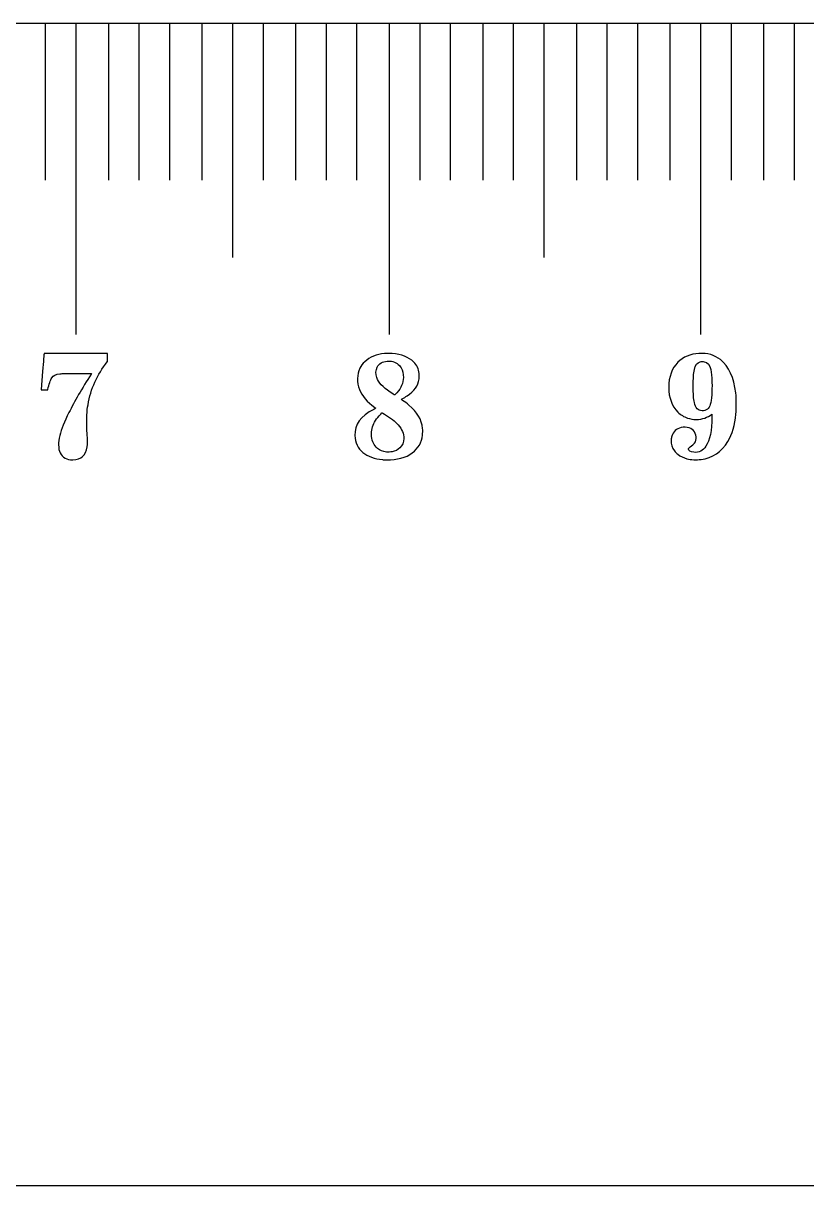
# Model space of a CAD drawing. Extents: x 0.09 to 7.29, y 6.89 to 11.9.
# Drawn here: x 2.792 to 3.78, y 8.774 to 10.241 of the extents above; entities that cross this region are included whole.
import ezdxf

# ---------------------------------------------------------------- set-up
doc = ezdxf.new("R2010")
doc.units = 0
doc.layers.add('Laag_1', color=7, linetype='CONTINUOUS')

msp = doc.modelspace()

# ---------------------------------------------------------------- linework, layer by layer
at = {"layer": 'Laag_1', "color": 1}
msp.add_lwpolyline([(0.104235, 8.773774), (0.104235, 10.240925), (7.257572, 10.240925), (7.257572, 8.773774)], close=True, dxfattribs=at)
at = {"layer": 'Laag_1', "color": 7}
for points in [[(2.819794, 10.240551), (2.819794, 10.042942)], [(2.858289, 10.240551), (2.858289, 9.8479)], [(2.89935, 10.240551), (2.89935, 10.042942)], [(2.937845, 10.240551), (2.937845, 10.042942)], [(2.976341, 10.240551), (2.976341, 10.042942)], [(3.017402, 10.240551), (3.017402, 10.042942)], [(3.055897, 10.240551), (3.055897, 9.945422)], [(3.094392, 10.240551), (3.094392, 10.042942)], [(3.135454, 10.240551), (3.135454, 10.042942)], [(3.173949, 10.240551), (3.173949, 10.042942)], [(3.212444, 10.240551), (3.212444, 10.042942)], [(3.253505, 10.240551), (3.253505, 9.8479)], [(3.292001, 10.240551), (3.292001, 10.042942)], [(3.330496, 10.240551), (3.330496, 10.042942)], [(3.371557, 10.240551), (3.371557, 10.042942)], [(3.410052, 10.240551), (3.410052, 10.042942)], [(3.448548, 10.240551), (3.448548, 9.945422)], [(3.489609, 10.240551), (3.489609, 10.042942)], [(3.528104, 10.240551), (3.528104, 10.042942)], [(3.566599, 10.240551), (3.566599, 10.042942)], [(3.607661, 10.240551), (3.607661, 10.042942)], [(3.646156, 10.240551), (3.646156, 9.8479)], [(3.684651, 10.240551), (3.684651, 10.042942)], [(3.725713, 10.240551), (3.725713, 10.042942)], [(3.764208, 10.240551), (3.764208, 10.042942)]]:
    msp.add_lwpolyline(points, dxfattribs=at)
at = {"layer": 'Laag_1', "color": 3}
for points in [[(2.818286, 9.824131)], [(3.247781, 9.824136)], [(3.644146, 9.824175)], [(3.256336, 9.814325)], [(3.650988, 9.81376)], [(3.247444, 9.747517)]]:
    msp.add_lwpolyline(points, close=True, dxfattribs=at)
for points in [[(2.897984, 9.813564), (2.89839, 9.814071), (2.89839, 9.81887), (2.89839, 9.823658), (2.898074, 9.823962), (2.897759, 9.824267), (2.858022, 9.824267)], [(2.81636, 9.801363), (2.814422, 9.778741), (2.814748, 9.778403), (2.815064, 9.778076), (2.819018, 9.778076), (2.822962, 9.778076), (2.823108, 9.778842)], [(2.858879, 9.798772), (2.878122, 9.798817), (2.877705, 9.798163)], [(3.235245, 9.75614), (3.236792, 9.75503), (3.234011, 9.753617)], [(3.660073, 9.747223), (3.66049, 9.747561), (3.66049, 9.744078)]]:
    msp.add_lwpolyline(points, dxfattribs=at)
for points in [[(2.818286, 9.824131), (2.818286, 9.824052), (2.817419, 9.8138), (2.81636, 9.801363)], [(2.858022, 9.824267), (2.826308, 9.824267), (2.818286, 9.824233), (2.818286, 9.824131)], [(3.247781, 9.824136), (3.237386, 9.823307), (3.228976, 9.819797), (3.222686, 9.813663)], [(3.257424, 9.824147), (3.255529, 9.824271), (3.249485, 9.824271), (3.247781, 9.824136)], [(3.284549, 9.813271), (3.278213, 9.819606), (3.268873, 9.823351), (3.257424, 9.824147)], [(3.644146, 9.824175), (3.633235, 9.823555), (3.624454, 9.819869), (3.617657, 9.813039)], [(3.671254, 9.816353), (3.664041, 9.822158), (3.654944, 9.824784), (3.644146, 9.824175)], [(3.690631, 9.774365), (3.688523, 9.793448), (3.681895, 9.807797), (3.671254, 9.816353)], [(2.87366, 9.759544), (2.877017, 9.779507), (2.885118, 9.797521), (2.897984, 9.813564)], [(3.216653, 9.805478), (3.212818, 9.797629), (3.212583, 9.787593), (3.216014, 9.778903)], [(3.222686, 9.813663), (3.220006, 9.811062), (3.218156, 9.80855), (3.216653, 9.805478)], [(3.237812, 9.793648), (3.236299, 9.798268), (3.236534, 9.80319), (3.238452, 9.806935)], [(3.238452, 9.806935), (3.240683, 9.811275), (3.245123, 9.813988), (3.250831, 9.814493)], [(3.250831, 9.814493), (3.252288, 9.814628), (3.254991, 9.814538), (3.256336, 9.814325)], [(3.256336, 9.814325), (3.261651, 9.813461), (3.265924, 9.810591), (3.268682, 9.806016)], [(3.268682, 9.806016), (3.270611, 9.802809), (3.271586, 9.798447), (3.271407, 9.793872)], [(3.291411, 9.798929), (3.290817, 9.804536), (3.288563, 9.809268), (3.284549, 9.813271)], [(3.617657, 9.813039), (3.609925, 9.805272), (3.606081, 9.794733), (3.606081, 9.781354)], [(3.637, 9.782932), (3.637, 9.792975), (3.637394, 9.79887), (3.638409, 9.80383)], [(3.638409, 9.80383), (3.639581, 9.809612), (3.641869, 9.812622), (3.645837, 9.813647)], [(3.645837, 9.813647), (3.647291, 9.814031), (3.649376, 9.814064), (3.650988, 9.81376)], [(3.650988, 9.81376), (3.655158, 9.812948), (3.657773, 9.809747), (3.659081, 9.803863)], [(3.659081, 9.803863), (3.659983, 9.799761), (3.6604, 9.79541), (3.660625, 9.787621)], [(2.823108, 9.778842), (2.824246, 9.784892), (2.826172, 9.79066), (2.828031, 9.79351)], [(2.828031, 9.79351), (2.829902, 9.796395), (2.832741, 9.797792), (2.838318, 9.798558)], [(2.838318, 9.798558), (2.839467, 9.798704), (2.842069, 9.798738), (2.858879, 9.798772)], [(2.877705, 9.798163), (2.866202, 9.780228), (2.856265, 9.763059), (2.849663, 9.749742)], [(3.254789, 9.775315), (3.245235, 9.78165), (3.239842, 9.787469), (3.237812, 9.793648)], [(3.271407, 9.793872), (3.271115, 9.786819), (3.26857, 9.780764), (3.263322, 9.774642)], [(3.276094, 9.770627), (3.285132, 9.776559), (3.289897, 9.783321), (3.291232, 9.792078)], [(3.291232, 9.792078), (3.291478, 9.793715), (3.291579, 9.797326), (3.291411, 9.798929)], [(3.660625, 9.787621), (3.66076, 9.782797), (3.660648, 9.77565), (3.660377, 9.771829)], [(3.216014, 9.778903), (3.219277, 9.77065), (3.225758, 9.762991), (3.235245, 9.75614)], [(3.260519, 9.771782), (3.260351, 9.771782), (3.257133, 9.773767), (3.254789, 9.775315)], [(3.263322, 9.774642), (3.262436, 9.773599), (3.260653, 9.771782), (3.260519, 9.771782)], [(3.606081, 9.781354), (3.606081, 9.768312), (3.609959, 9.757909), (3.617702, 9.750187)], [(3.638397, 9.762169), (3.637383, 9.767219), (3.637, 9.772945), (3.637, 9.782932)], [(3.660377, 9.771829), (3.659633, 9.761482), (3.658067, 9.756398), (3.654798, 9.753772)], [(3.691307, 9.760107), (3.691307, 9.767016), (3.691206, 9.769259), (3.690631, 9.774365)], [(2.872117, 9.74625), (2.8725, 9.751466), (2.87295, 9.755341), (2.87366, 9.759544)], [(3.268424, 9.766288), (3.268413, 9.766322), (3.269108, 9.766692), (3.26996, 9.767118)], [(3.270398, 9.764942), (3.26931, 9.765649), (3.268424, 9.766254), (3.268424, 9.766288)], [(3.26996, 9.767118), (3.271967, 9.768116), (3.274277, 9.769439), (3.276094, 9.770627)], [(3.278258, 9.7591), (3.27606, 9.760928), (3.272741, 9.763395), (3.270398, 9.764942)], [(3.295672, 9.729565), (3.294495, 9.740789), (3.288989, 9.750119), (3.278258, 9.7591)], [(3.648114, 9.751856), (3.642759, 9.752081), (3.639795, 9.755226), (3.638397, 9.762169)], [(3.690856, 9.747651), (3.691251, 9.751957), (3.691318, 9.753761), (3.691307, 9.760107)], [(2.849663, 9.749742), (2.843816, 9.737935), (2.840098, 9.728517), (2.838137, 9.720507)], [(2.872117, 9.728957), (2.871925, 9.732043), (2.871925, 9.74367), (2.872117, 9.74625)], [(3.234011, 9.753617), (3.217113, 9.744994), (3.209825, 9.734824), (3.210251, 9.720494)], [(3.232587, 9.731707), (3.234359, 9.737089), (3.237487, 9.742012), (3.24278, 9.747708)], [(3.24278, 9.747708), (3.244204, 9.749233), (3.244338, 9.749345), (3.244563, 9.749233)], [(3.244563, 9.749233), (3.244697, 9.749154), (3.245998, 9.748392), (3.247444, 9.747517)], [(3.247444, 9.747517), (3.255013, 9.742987), (3.261057, 9.738367), (3.264802, 9.734219)], [(3.617702, 9.750187), (3.621287, 9.746614), (3.625029, 9.744259), (3.629605, 9.74268)], [(3.629605, 9.74268), (3.636582, 9.740268), (3.644924, 9.74028), (3.651754, 9.742703)], [(3.654798, 9.753772), (3.652983, 9.752318), (3.650943, 9.751732), (3.648114, 9.751856)], [(3.651754, 9.742703), (3.654189, 9.743571), (3.658202, 9.745758), (3.660073, 9.747223)], [(3.66049, 9.744078), (3.66049, 9.727035), (3.657931, 9.71449), (3.652949, 9.707005)], [(3.680689, 9.713205), (3.686212, 9.72238), (3.689616, 9.733922), (3.690856, 9.747651)], [(2.872533, 9.722253), (2.872387, 9.724675), (2.872196, 9.727683), (2.872117, 9.728957)], [(3.231107, 9.723106), (3.231197, 9.726493), (3.231544, 9.728556), (3.232587, 9.731707)], [(3.264802, 9.734219), (3.269725, 9.72878), (3.272091, 9.722905), (3.271855, 9.71667)], [(3.295616, 9.721267), (3.29584, 9.723196), (3.295874, 9.727636), (3.295672, 9.729565)], [(3.621862, 9.730631), (3.616, 9.729414), (3.61157, 9.725367), (3.609947, 9.719788)], [(3.631713, 9.730236), (3.628884, 9.731161), (3.625142, 9.731319), (3.621862, 9.730631)], [(3.640629, 9.716665), (3.641136, 9.723101), (3.637755, 9.72823), (3.631713, 9.730236)], [(2.838137, 9.720507), (2.836977, 9.71582), (2.836538, 9.712531), (2.836538, 9.708723)], [(2.872635, 9.706391), (2.873131, 9.709962), (2.873108, 9.713004), (2.872533, 9.722253)], [(3.210251, 9.720494), (3.210509, 9.711658), (3.213906, 9.70456), (3.220421, 9.699223)], [(3.231174, 9.71935), (3.231096, 9.72018), (3.231062, 9.721581), (3.231107, 9.723106)], [(3.23862, 9.704425), (3.23437, 9.708002), (3.231802, 9.713149), (3.231174, 9.71935)], [(3.271855, 9.71667), (3.271676, 9.711927), (3.270162, 9.708227), (3.267146, 9.705154)], [(3.282698, 9.698774), (3.290267, 9.70447), (3.294483, 9.711826), (3.295616, 9.721267)], [(3.609237, 9.714896), (3.609057, 9.709632), (3.610376, 9.705236), (3.613351, 9.701212)], [(3.609947, 9.719788), (3.609485, 9.718198), (3.609305, 9.716947), (3.609237, 9.714896)], [(3.637473, 9.709598), (3.639344, 9.711368), (3.640404, 9.713757), (3.640629, 9.716665)], [(3.646851, 9.690402), (3.661414, 9.692239), (3.672652, 9.699814), (3.680689, 9.713205)], [(2.836538, 9.708723), (2.836538, 9.704509), (2.837146, 9.70149), (2.838577, 9.698617)], [(2.838577, 9.698617), (2.841393, 9.692939), (2.846801, 9.689976), (2.854327, 9.689976)], [(2.854327, 9.689976), (2.864985, 9.689976), (2.871125, 9.695485), (2.872635, 9.706391)], [(3.220421, 9.699223), (3.2267, 9.694076), (3.234774, 9.691127), (3.24509, 9.690207)], [(3.250124, 9.699783), (3.245516, 9.700265), (3.241804, 9.701757), (3.23862, 9.704425)], [(3.257088, 9.700007), (3.255439, 9.699705), (3.251918, 9.699604), (3.250124, 9.699783)], [(3.250136, 9.689961), (3.263591, 9.689669), (3.274524, 9.692618), (3.282698, 9.698774)], [(3.267146, 9.705154), (3.264477, 9.702418), (3.261169, 9.700725), (3.257088, 9.700007)], [(3.613351, 9.701212), (3.614163, 9.700107), (3.616203, 9.698022), (3.617488, 9.696985)], [(3.630845, 9.703477), (3.630845, 9.704514), (3.631905, 9.705608), (3.634948, 9.70767)], [(3.637856, 9.699397), (3.63355, 9.699746), (3.630856, 9.701313), (3.630845, 9.703477)], [(3.634948, 9.70767), (3.635884, 9.708302), (3.637022, 9.70917), (3.637473, 9.709598)], [(3.652949, 9.707005), (3.649207, 9.701392), (3.644225, 9.698878), (3.637856, 9.699397)], [(3.24509, 9.690207), (3.246166, 9.690118), (3.248442, 9.690005), (3.250136, 9.689961)], [(3.617488, 9.696985), (3.620723, 9.694359), (3.62477, 9.692363), (3.629098, 9.691248)], [(3.629098, 9.691248), (3.634317, 9.689917), (3.64064, 9.689613), (3.646851, 9.690402)]]:
    msp.add_open_spline(points, degree=3, dxfattribs=at)

doc.saveas('drawing.dxf')
